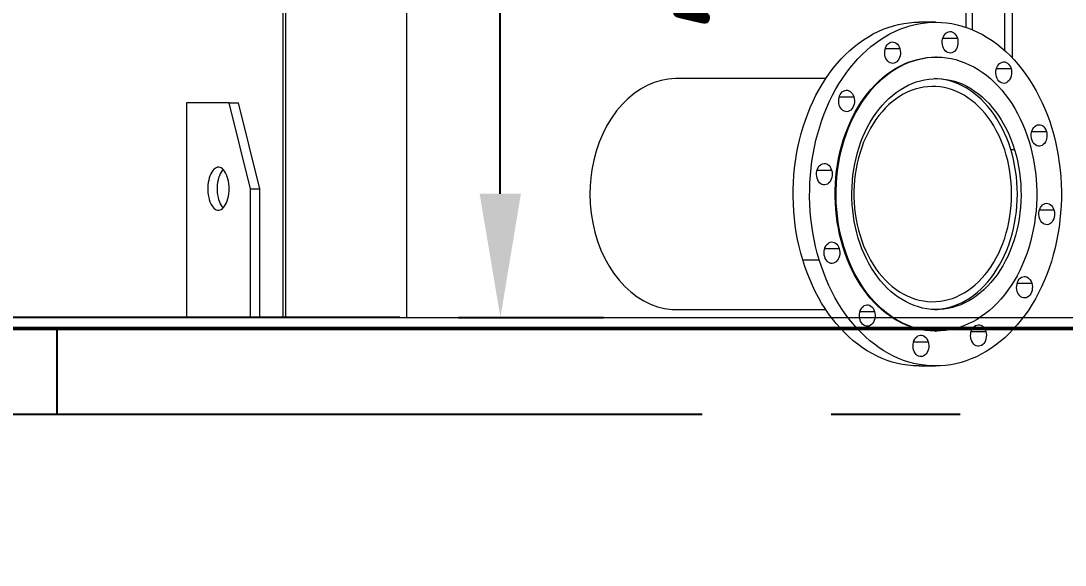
# Model space of a CAD drawing. Header units: inches. Extents: x 0 to 4731, y 0 to 1632.
# Drawn here: x 1193.01 to 1241.56, y 497.51 to 522.84 of the extents above; entities that cross this region are included whole.
import ezdxf

# ---------------------------------------------------------------- set-up
doc = ezdxf.new("R2010")
doc.units = ezdxf.units.IN
doc.header["$LTSCALE"] = 48
doc.header["$MEASUREMENT"] = 0
doc.linetypes.add('PHANTOM2', pattern=[1.25, 0.625, -0.125, 0.125, -0.125, 0.125, -0.125])
for name, color, linetype, lineweight in [('AM_11', 92, 'PHANTOM2', 25), ('Equipment-AM_0', 7, 'Continuous', 50), ('Equipment-AM_5', 92, 'Continuous', 25), ('Process-AM_0', 7, 'Continuous', 50)]:
    doc.layers.add(name, color=color, linetype=linetype, lineweight=lineweight)
doc.styles.add('ISOCP', font='ISOCP.SHX')
doc.styles.get("Standard").update_dxf_attribs({"font": 'ROMANS.SHX', "width": 0.7})
doc.dimstyles.new('METSOPOWER_ANSI$0', dxfattribs={"dimtxt": 0.12, "dimasz": 0.12, "dimexe": 0.1, "dimexo": 0.05, "dimgap": 0.06, "dimtad": 1, "dimtoh": 1, "dimdec": 5, "dimzin": 12, "dimdsep": 46, "dimlunit": 4, "dimtxsty": 'Standard', "dimcen": 0, "dimclrd": 256, "dimclre": 256, "dimclrt": 140, "dimadec": 0, "dimazin": 2, "dimtp": 0.1, "dimtm": 0.1, "dimtfac": 0.71, "dimtdec": 5, "dimtmove": 0, "dimatfit": 3, "dimfxl": 1, "dimfrac": 2, "dimtzin": 7, "dimlwd": -1, "dimlwe": -1, "dimarcsym": 1})

# ---------------------------------------------------------------- blocks, each defined once
blk = doc.blocks.new('*D512')
at = {"layer": 'Defpoints', "color": 0, "transparency": 16777216}
for p in [(1190.119, 509.03), (1213.029, 509.03)]:
    blk.add_point(p, dxfattribs=at)
at = {"layer": 'Equipment-AM_5', "linetype": 'ByBlock', "transparency": 16777216}
for p, q in [((1190.119, 530.79), (1190.119, 536.55)), ((1185.274, 525.03), (1194.919, 525.03)), ((1190.119, 525.03), (1190.119, 509.03)), ((1210.629, 509.03), (1185.319, 509.03)), ((1190.119, 503.27), (1190.119, 497.51))]:
    blk.add_line(p, q, dxfattribs=at)
at = {"layer": 'Equipment-AM_5', "transparency": 16777216}
for points in [[(1189.159, 530.79), (1191.079, 530.79), (1190.119, 525.03)], [(1189.159, 503.27), (1191.079, 503.27), (1190.119, 509.03)]]:
    blk.add_solid(points, dxfattribs=at)
at = {"layer": 'Equipment-AM_5', "color": 140, "transparency": 16777216, "insert": (1184.359, 517.03), "char_height": 5.76, "attachment_point": 5, "rotation": 90, "style": 'ISOCP', "bg_fill": 3, "box_fill_scale": 1.25, "bg_fill_color": 256, "bg_fill_true_color": 13158600, "bg_fill_transparency": 0}
blk.add_mtext('1\'-4"', dxfattribs=at)
at = {"layer": 'Defpoints', "color": 0, "transparency": 16777216}
blk.add_point((1182.874, 525.03), dxfattribs=at)
blk = doc.blocks.new('*D540')
at = {"layer": 'Defpoints', "color": 0, "transparency": 16777216}
for p in [(1210.9, 551.042), (1215.253, 551.048), (1210.955, 509.03)]:
    blk.add_point(p, dxfattribs=at)
at = {"layer": 'Equipment-AM_5', "linetype": 'ByBlock', "transparency": 16777216}
for p, q in [((1213.3, 551.045), (1220.053, 551.054)), ((1215.3, 514.796), (1215.26, 545.288)), ((1213.355, 509.033), (1220.107, 509.042))]:
    blk.add_line(p, q, dxfattribs=at)
at = {"layer": 'Equipment-AM_5', "transparency": 16777216}
for points in [[(1216.22, 545.289), (1214.3, 545.286), (1215.253, 551.048)], [(1216.26, 514.797), (1214.34, 514.795), (1215.307, 509.036)]]:
    blk.add_solid(points, dxfattribs=at)
at = {"layer": 'Equipment-AM_5', "color": 140, "transparency": 16777216, "insert": (1221.04, 530.049), "char_height": 5.76, "attachment_point": 5, "rotation": 270.0749, "style": 'ISOCP', "bg_fill": 3, "box_fill_scale": 1.25, "bg_fill_color": 256, "bg_fill_true_color": 13158600, "bg_fill_transparency": 0}
blk.add_mtext('3\'-6"', dxfattribs=at)

msp = doc.modelspace()

# ---------------------------------------------------------------- linework, layer by layer
at = {"layer": 'AM_11'}
for p, q in [((1194.680925, 508.530171), (1194.680925, 504.530171)), ((824.680925, 504.530171), (1194.680925, 504.530171)), ((1194.680925, 504.530171), (1271.680925, 504.530171))]:
    msp.add_line(p, q, dxfattribs=at)
at = {"layer": 'Equipment-AM_0', "lineweight": 18}
for p, q in [((1205.203773, 509.030171), (1205.203773, 652.530171)), ((1205.334577, 509.030171), (1205.334577, 652.530171)), ((1210.954731, 509.030171), (1210.954731, 652.530171)), ((1236.95446, 522.540429), (1236.95446, 652.530171)), ((1237.253451, 522.42818), (1237.253451, 652.530171)), ((1238.761957, 521.454667), (1238.761957, 652.530171)), ((1239.110139, 521.113867), (1239.110139, 652.530171)), ((1235.536443, 522.780171), (1234.76957, 522.780171)), ((1235.876916, 522.036107), (1236.552775, 522.036107)), ((1233.201637, 521.553257), (1233.877496, 521.553257)), ((1235.579047, 521.155171), (1235.536443, 521.155171)), ((1238.370418, 520.626054), (1239.046277, 520.626054)), ((1230.434226, 520.155171), (1223.462582, 520.155171)), ((1200.712472, 519.030171), (1200.712472, 509.030171)), ((1202.692422, 519.030171), (1200.712472, 519.030171)), ((1203.682397, 515.030171), (1202.692422, 519.030171)), ((1202.692422, 519.030171), (1203.126872, 519.030171)), ((1204.116847, 515.030171), (1203.126872, 519.030171)), ((1231.061419, 519.306883), (1231.737278, 519.306883)), ((1240.01401, 517.700919), (1240.689869, 517.700919)), ((1239.21179, 516.839059), (1239.041374, 516.839059)), ((1230.029733, 515.898899), (1230.705592, 515.898899)), ((1203.682397, 515.030171), (1204.116847, 515.030171)), ((1203.682397, 509.030171), (1203.682397, 515.030171)), ((1204.116847, 509.030171), (1204.116847, 515.030171)), ((1240.367295, 514.044492), (1241.043154, 514.044492)), ((1230.383017, 512.242471), (1231.058876, 512.242471)), ((1231.227841, 512.338233), (1231.270445, 512.338233)), ((1229.362697, 511.715779), (1230.12957, 511.715779)), ((1239.335608, 510.636507), (1240.011467, 510.636507)), ((1223.480689, 509.405171), (1230.434226, 509.405171)), ((1232.02661, 509.317337), (1232.702469, 509.317337)), ((1141.680925, 509.030171), (1263.097395, 509.030171)), ((1235.536443, 508.405171), (1235.579047, 508.405171)), ((1237.195391, 508.390133), (1237.87125, 508.390133)), ((1234.520111, 507.907283), (1235.195971, 507.907283)), ((1234.76957, 506.780171), (1235.536443, 506.780171))]:
    msp.add_line(p, q, dxfattribs=at)
at = {"layer": 'Equipment-AM_0', "lineweight": 18, "flags": 128}
for points in [[(1229.362697, 511.715779), (1229.27355, 512.02792), (1229.194045, 512.34489), (1229.124321, 512.666133), (1229.064501, 512.991084), (1229.01469, 513.319174), (1228.974974, 513.649827), (1228.945425, 513.982463), (1228.926092, 514.316498), (1228.917012, 514.651347), (1228.918198, 514.986422), (1228.92965, 515.321134), (1228.951348, 515.654898), (1228.983252, 515.987128), (1229.025307, 516.31724), (1229.07744, 516.644655), (1229.139559, 516.9688), (1229.211555, 517.289104), (1229.293301, 517.605008), (1229.384655, 517.915955), (1229.485455, 518.221402), (1229.595526, 518.520811), (1229.714674, 518.813658), (1229.84269, 519.099429), (1229.979349, 519.377622), (1230.124412, 519.64775), (1230.277624, 519.909339), (1230.438716, 520.161929), (1230.607406, 520.405078), (1230.783398, 520.638358), (1230.966384, 520.861362), (1231.156041, 521.073697), (1231.352038, 521.274991), (1231.55403, 521.464891), (1231.761663, 521.643064), (1231.974573, 521.809196), (1232.192387, 521.962998), (1232.414722, 522.104198), (1232.641188, 522.23255), (1232.871388, 522.347827), (1233.104918, 522.449829), (1233.341368, 522.538375), (1233.580324, 522.613311), (1233.821366, 522.674504), (1234.064072, 522.721848), (1234.308015, 522.75526), (1234.552768, 522.774681), (1234.76957, 522.780171)], [(1230.12957, 511.715779), (1230.040423, 512.02792), (1229.960918, 512.34489), (1229.891194, 512.666133), (1229.831374, 512.991084), (1229.781563, 513.319174), (1229.741847, 513.649827), (1229.712297, 513.982463), (1229.692965, 514.316498), (1229.683885, 514.651347), (1229.685071, 514.986422), (1229.696523, 515.321134), (1229.71822, 515.654898), (1229.750125, 515.987128), (1229.79218, 516.31724), (1229.844313, 516.644655), (1229.906432, 516.9688), (1229.978427, 517.289104), (1230.060174, 517.605008), (1230.151527, 517.915955), (1230.252328, 518.221402), (1230.362399, 518.520811), (1230.481547, 518.813658), (1230.609562, 519.099429), (1230.746222, 519.377622), (1230.891284, 519.64775), (1231.044496, 519.909339), (1231.205589, 520.161929), (1231.374279, 520.405078), (1231.550271, 520.638358), (1231.733256, 520.861362), (1231.922914, 521.073697), (1232.11891, 521.274991), (1232.320903, 521.464891), (1232.528536, 521.643064), (1232.741446, 521.809196), (1232.95926, 521.962998), (1233.181594, 522.104198), (1233.40806, 522.23255), (1233.63826, 522.347827), (1233.87179, 522.449829), (1234.108241, 522.538375), (1234.347197, 522.613311), (1234.588239, 522.674504), (1234.830945, 522.721848), (1235.074888, 522.75526), (1235.319641, 522.774681), (1235.564775, 522.780077), (1235.809858, 522.771438), (1236.054463, 522.74878), (1236.298158, 522.712142), (1236.540517, 522.661589), (1236.781114, 522.597209), (1237.019528, 522.519115), (1237.255341, 522.427445), (1237.488137, 522.322359), (1237.71751, 522.204041), (1237.943056, 522.072699), (1238.16438, 521.928564), (1238.381094, 521.771888), (1238.592818, 521.602946), (1238.79918, 521.422034), (1238.999817, 521.229471), (1239.194379, 521.025593), (1239.382524, 520.810758), (1239.563921, 520.585344), (1239.738252, 520.349746), (1239.905212, 520.104377), (1240.064508, 519.849667), (1240.21586, 519.586064), (1240.359003, 519.314029), (1240.493686, 519.034041), (1240.619671, 518.74659), (1240.736739, 518.45218), (1240.844684, 518.151328), (1240.943317, 517.844563)], [(1235.876916, 521.653058), (1235.857716, 521.73617), (1235.849368, 521.822575), (1235.852124, 521.90965), (1235.865901, 521.994747), (1235.890281, 522.075282), (1235.924523, 522.148807), (1235.967586, 522.213088), (1236.018162, 522.266172), (1236.074714, 522.306447), (1236.135523, 522.332688), (1236.198743, 522.344098), (1236.262453, 522.340331), (1236.324715, 522.321501), (1236.383639, 522.28818), (1236.437435, 522.24138), (1236.484467, 522.182524), (1236.523307, 522.113399), (1236.552775, 522.036107)], [(1236.552775, 522.036107), (1236.571975, 521.952996), (1236.580323, 521.86659), (1236.577567, 521.779516), (1236.563789, 521.694419), (1236.539409, 521.613884), (1236.505168, 521.540359), (1236.462105, 521.476078), (1236.411529, 521.422993), (1236.354977, 521.382719), (1236.294167, 521.356478), (1236.230947, 521.345067), (1236.167238, 521.348835), (1236.104976, 521.367665), (1236.046051, 521.400986), (1235.992256, 521.447786), (1235.945223, 521.506642), (1235.906383, 521.575766), (1235.876916, 521.653058)], [(1233.201637, 521.170208), (1233.182437, 521.25332), (1233.174088, 521.339725), (1233.176845, 521.4268), (1233.190622, 521.511897), (1233.215002, 521.592432), (1233.249244, 521.665957), (1233.292307, 521.730238), (1233.342883, 521.783322), (1233.399434, 521.823597), (1233.460244, 521.849838), (1233.523464, 521.861248), (1233.587173, 521.857481), (1233.649436, 521.838651), (1233.70836, 521.80533), (1233.762156, 521.75853), (1233.809188, 521.699674), (1233.848028, 521.630549), (1233.877496, 521.553257)], [(1233.877496, 521.553257), (1233.896696, 521.470146), (1233.905044, 521.38374), (1233.902288, 521.296666), (1233.88851, 521.211569), (1233.86413, 521.131034), (1233.829889, 521.057509), (1233.786826, 520.993228), (1233.73625, 520.940143), (1233.679698, 520.899869), (1233.618888, 520.873628), (1233.555668, 520.862217), (1233.491959, 520.865985), (1233.429696, 520.884815), (1233.370772, 520.918136), (1233.316976, 520.964936), (1233.269944, 521.023792), (1233.231104, 521.092916), (1233.201637, 521.170208)], [(1231.227841, 512.338233), (1231.148831, 512.616937), (1231.079466, 512.900396), (1231.019898, 513.187987), (1230.970258, 513.479078), (1230.930657, 513.773029), (1230.901179, 514.069195), (1230.881891, 514.366923), (1230.872835, 514.665559), (1230.87403, 514.964447), (1230.885474, 515.262931), (1230.907142, 515.560353), (1230.938986, 515.85606), (1230.980937, 516.149402), (1231.032901, 516.439734), (1231.094766, 516.726418), (1231.166394, 517.008824), (1231.247628, 517.28633), (1231.33829, 517.558328), (1231.438181, 517.824219), (1231.54708, 518.083418), (1231.664749, 518.335356), (1231.790928, 518.579479), (1231.925342, 518.81525), (1232.067693, 519.042151), (1232.217669, 519.259683), (1232.374941, 519.467369), (1232.539162, 519.664751), (1232.709972, 519.851396), (1232.886995, 520.026892), (1233.069842, 520.190856), (1233.258111, 520.342926), (1233.451389, 520.482767), (1233.64925, 520.610073), (1233.85126, 520.724564), (1234.056973, 520.825987), (1234.265939, 520.914121), (1234.477698, 520.988771), (1234.691785, 521.049773), (1234.907728, 521.096992), (1235.125053, 521.130327), (1235.343282, 521.149702), (1235.536443, 521.155171)], [(1231.270445, 512.338233), (1231.191435, 512.616937), (1231.12207, 512.900396), (1231.062502, 513.187987), (1231.012863, 513.479078), (1230.973261, 513.773029), (1230.943783, 514.069195), (1230.924495, 514.366923), (1230.915439, 514.665559), (1230.916634, 514.964447), (1230.928078, 515.262931), (1230.949746, 515.560353), (1230.98159, 515.85606), (1231.023541, 516.149402), (1231.075505, 516.439734), (1231.13737, 516.726418), (1231.208998, 517.008824), (1231.290232, 517.28633), (1231.380894, 517.558328), (1231.480785, 517.824219), (1231.589684, 518.083418), (1231.707353, 518.335356), (1231.833533, 518.579479), (1231.967946, 518.81525), (1232.110297, 519.042151), (1232.260273, 519.259683), (1232.417545, 519.467369), (1232.581766, 519.664751), (1232.752576, 519.851396), (1232.929599, 520.026892), (1233.112446, 520.190856), (1233.300716, 520.342926), (1233.493993, 520.482767), (1233.691854, 520.610073), (1233.893864, 520.724564), (1234.099577, 520.825987), (1234.308543, 520.914121), (1234.520302, 520.988771), (1234.734389, 521.049773), (1234.950332, 521.096992), (1235.167657, 521.130327), (1235.385886, 521.149702), (1235.60454, 521.155075), (1235.823138, 521.146436), (1236.041199, 521.123801), (1236.258245, 521.087222), (1236.473797, 521.036779), (1236.687383, 520.972583), (1236.898532, 520.894774), (1237.106781, 520.803524), (1237.311671, 520.699033), (1237.512753, 520.581531), (1237.709584, 520.451277), (1237.901732, 520.308556), (1238.088773, 520.153683), (1238.270298, 519.986998), (1238.445907, 519.808867), (1238.615214, 519.619681), (1238.777847, 519.419858), (1238.933448, 519.209835), (1239.081676, 518.990075), (1239.222204, 518.761061), (1239.354724, 518.523296), (1239.478943, 518.277302), (1239.59459, 518.023622), (1239.70141, 517.762811), (1239.799168, 517.495444), (1239.88765, 517.222108)], [(1238.370418, 520.243005), (1238.351218, 520.326116), (1238.342869, 520.412522), (1238.345626, 520.499596), (1238.359403, 520.584693), (1238.383783, 520.665228), (1238.418025, 520.738753), (1238.461088, 520.803034), (1238.511664, 520.856119), (1238.568215, 520.896393), (1238.629025, 520.922634), (1238.692245, 520.934045), (1238.755954, 520.930277), (1238.818217, 520.911447), (1238.877141, 520.878126), (1238.930937, 520.831326), (1238.977969, 520.77247), (1239.016809, 520.703346), (1239.046277, 520.626054)], [(1239.046277, 520.626054), (1239.065476, 520.542942), (1239.073825, 520.456537), (1239.071069, 520.369462), (1239.057291, 520.284365), (1239.032911, 520.20383), (1238.99867, 520.130306), (1238.955607, 520.066024), (1238.905031, 520.01294), (1238.848479, 519.972665), (1238.787669, 519.946424), (1238.724449, 519.935014), (1238.66074, 519.938781), (1238.598477, 519.957611), (1238.539553, 519.990932), (1238.485757, 520.037732), (1238.438725, 520.096588), (1238.399885, 520.165713), (1238.370418, 520.243005)], [(1223.480585, 520.153286), (1223.444531, 520.154944), (1223.113535, 520.131483), (1222.782841, 520.069959), (1222.45598, 519.971222), (1222.136481, 519.836123), (1221.825667, 519.664714), (1221.52466, 519.45805), (1221.236694, 519.218493), (1220.965001, 518.948402), (1220.710686, 518.648109), (1220.474843, 518.319272), (1220.259996, 517.9655), (1220.068672, 517.5904), (1219.901942, 517.194909), (1219.760306, 516.780832), (1219.645226, 516.35263), (1219.558168, 515.914767), (1219.507072, 515.539906), (1219.47623, 515.160756), (1219.465893, 514.780171)], [(1231.946304, 512.721282), (1231.874668, 512.9754), (1231.812541, 513.23415), (1231.760083, 513.496869), (1231.717427, 513.762883), (1231.684685, 514.031507), (1231.661939, 514.302054), (1231.649248, 514.573827), (1231.646646, 514.846131), (1231.654137, 515.118265), (1231.671704, 515.389531), (1231.699301, 515.659233), (1231.736857, 515.926679), (1231.784276, 516.191181), (1231.841436, 516.452062), (1231.90819, 516.70865), (1231.984368, 516.960288), (1232.069773, 517.20633), (1232.164186, 517.446144), (1232.267365, 517.679115), (1232.379046, 517.904644), (1232.49894, 518.122152), (1232.626741, 518.331082), (1232.762121, 518.530897), (1232.904732, 518.721083), (1233.054207, 518.901153), (1233.210164, 519.070645), (1233.372202, 519.229123), (1233.539905, 519.376181), (1233.712842, 519.511441), (1233.890569, 519.634555), (1234.072631, 519.745209), (1234.25856, 519.843117), (1234.447879, 519.928029), (1234.640101, 519.999726), (1234.834734, 520.058025), (1235.031277, 520.102776), (1235.229226, 520.133864), (1235.428073, 520.151209), (1235.627308, 520.154766), (1235.826419, 520.144527), (1236.024895, 520.120518), (1236.222226, 520.0828), (1236.417907, 520.03147), (1236.611434, 519.96666), (1236.802311, 519.888537), (1236.990048, 519.797301), (1237.174162, 519.693185), (1237.354183, 519.576458), (1237.529646, 519.447419), (1237.700102, 519.306399), (1237.865114, 519.153761), (1238.024257, 518.989896), (1238.177124, 518.815224), (1238.323321, 518.630194), (1238.462474, 518.435282), (1238.594225, 518.230986), (1238.718236, 518.017833), (1238.834189, 517.796368), (1238.941786, 517.567161), (1239.04075, 517.3308), (1239.130829, 517.087892), (1239.21179, 516.839059)], [(1239.341329, 514.780171), (1239.336281, 515.05241), (1239.321151, 515.32395), (1239.295978, 515.594095), (1239.260826, 515.86215), (1239.215786, 516.127428), (1239.160972, 516.389247), (1239.096527, 516.646936), (1239.022614, 516.899833), (1238.939425, 517.147289), (1238.847172, 517.388669), (1238.746092, 517.623352), (1238.636446, 517.850737), (1238.518513, 518.07024), (1238.392597, 518.281298), (1238.259022, 518.483368), (1238.11813, 518.675932), (1237.970282, 518.858496), (1237.815859, 519.03059), (1237.655256, 519.191774), (1237.488887, 519.341634), (1237.317177, 519.479784), (1237.140568, 519.60587), (1236.959513, 519.719569), (1236.774478, 519.820588), (1236.585936, 519.908669), (1236.394372, 519.983585), (1236.200277, 520.045144), (1236.004151, 520.093188), (1235.806496, 520.127593), (1235.607819, 520.148272), (1235.493839, 520.153909)], [(1231.061419, 518.923834), (1231.042219, 519.006946), (1231.033871, 519.093351), (1231.036627, 519.180426), (1231.050405, 519.265523), (1231.074785, 519.346057), (1231.109026, 519.419582), (1231.152089, 519.483864), (1231.202665, 519.536948), (1231.259217, 519.577223), (1231.320027, 519.603464), (1231.383247, 519.614874), (1231.446956, 519.611107), (1231.509218, 519.592277), (1231.568143, 519.558955), (1231.621938, 519.512156), (1231.668971, 519.4533), (1231.707811, 519.384175), (1231.737278, 519.306883)], [(1239.074271, 514.780171), (1239.069163, 515.044575), (1239.053852, 515.308243), (1239.028381, 515.570438), (1238.992821, 515.830432), (1238.947272, 516.087497), (1238.891859, 516.340919), (1238.826739, 516.589991), (1238.752091, 516.834019), (1238.668125, 517.072322), (1238.575073, 517.304237), (1238.473197, 517.529117), (1238.362779, 517.746334), (1238.244127, 517.955285), (1238.117572, 518.155386), (1237.983467, 518.346079), (1237.842185, 518.526834), (1237.69412, 518.697146), (1237.539686, 518.856541), (1237.379312, 519.004575), (1237.213445, 519.140834), (1237.042547, 519.264939), (1236.867096, 519.376544), (1236.68758, 519.475338), (1236.504499, 519.561047), (1236.318364, 519.633429), (1236.129693, 519.692286), (1235.939013, 519.737451), (1235.746854, 519.768799), (1235.553752, 519.786243), (1235.360246, 519.789734), (1235.166875, 519.779263), (1234.974178, 519.754858), (1234.782691, 519.716588), (1234.592949, 519.66456), (1234.405481, 519.598917), (1234.220809, 519.519844), (1234.039447, 519.427561), (1233.861901, 519.322324), (1233.688667, 519.204428), (1233.520226, 519.0742), (1233.357049, 518.932005), (1233.199589, 518.778237), (1233.048287, 518.613326), (1232.903564, 518.437731), (1232.765822, 518.251942), (1232.635447, 518.056477), (1232.5128, 517.85188), (1232.398225, 517.638722), (1232.292041, 517.417596), (1232.194543, 517.189119), (1232.106003, 516.953928), (1232.026669, 516.712679), (1231.95676, 516.466043), (1231.896473, 516.214708), (1231.845974, 515.959375), (1231.805405, 515.700756), (1231.774879, 515.43957), (1231.754481, 515.176547), (1231.744268, 514.912419), (1231.744268, 514.647922), (1231.754481, 514.383794), (1231.774879, 514.120771), (1231.805405, 513.859586), (1231.845974, 513.600966), (1231.896473, 513.345633), (1231.95676, 513.094298), (1232.026669, 512.847663), (1232.106003, 512.606413), (1232.194543, 512.371222), (1232.292041, 512.142746), (1232.398225, 511.92162), (1232.5128, 511.708461), (1232.635447, 511.503864), (1232.765822, 511.308399), (1232.903564, 511.12261), (1233.048287, 510.947015), (1233.199589, 510.782104), (1233.357049, 510.628337), (1233.520226, 510.486141), (1233.688667, 510.355913), (1233.861901, 510.238017), (1234.039447, 510.132781), (1234.220809, 510.040497), (1234.405481, 509.961424), (1234.592949, 509.895782), (1234.782691, 509.843753), (1234.974178, 509.805483), (1235.166875, 509.781078), (1235.360246, 509.770607), (1235.553752, 509.774098), (1235.746854, 509.791542), (1235.939013, 509.822891), (1236.129693, 509.868056), (1236.318364, 509.926912), (1236.504499, 509.999295), (1236.68758, 510.085003), (1236.867096, 510.183797), (1237.042547, 510.295403), (1237.213445, 510.419508), (1237.379312, 510.555767), (1237.539686, 510.7038), (1237.69412, 510.863195), (1237.842185, 511.033507), (1237.983467, 511.214262), (1238.117572, 511.404956), (1238.244127, 511.605056), (1238.362779, 511.814007), (1238.473197, 512.031225), (1238.575073, 512.256104), (1238.668125, 512.488019), (1238.752091, 512.726322), (1238.826739, 512.97035), (1238.891859, 513.219422), (1238.947272, 513.472844), (1238.992821, 513.72991), (1239.028381, 513.989903), (1239.053852, 514.252099), (1239.069163, 514.515766), (1239.074271, 514.780171)], [(1231.737278, 519.306883), (1231.756478, 519.223772), (1231.764826, 519.137366), (1231.76207, 519.050292), (1231.748293, 518.965194), (1231.723913, 518.88466), (1231.689671, 518.811135), (1231.646608, 518.746854), (1231.596032, 518.693769), (1231.53948, 518.653495), (1231.478671, 518.627253), (1231.415451, 518.615843), (1231.351741, 518.61961), (1231.289479, 518.638441), (1231.230554, 518.671762), (1231.176759, 518.718562), (1231.129727, 518.777418), (1231.090887, 518.846542), (1231.061419, 518.923834)], [(1240.943317, 517.844563), (1241.032464, 517.532421), (1241.111969, 517.215451), (1241.181692, 516.894209), (1241.241512, 516.569257), (1241.291324, 516.241168), (1241.331039, 515.910515), (1241.360589, 515.577879), (1241.379921, 515.243843), (1241.389002, 514.908995), (1241.387815, 514.57392), (1241.376363, 514.239207), (1241.354666, 513.905443), (1241.322762, 513.573214), (1241.280706, 513.243102), (1241.228573, 512.915686), (1241.166455, 512.591542), (1241.094459, 512.271237), (1241.012713, 511.955334), (1240.921359, 511.644386), (1240.820558, 511.33894), (1240.710488, 511.03953), (1240.59134, 510.746683), (1240.463324, 510.460913), (1240.326665, 510.182719), (1240.181602, 509.912591), (1240.02839, 509.651003), (1239.867297, 509.398413), (1239.698607, 509.155264), (1239.522615, 508.921983), (1239.33963, 508.698979), (1239.149973, 508.486644), (1238.953976, 508.28535), (1238.751984, 508.09545), (1238.544351, 507.917278), (1238.33144, 507.751145), (1238.113627, 507.597343), (1237.891292, 507.456143), (1237.664826, 507.327791), (1237.434626, 507.212514), (1237.201096, 507.110513), (1236.964646, 507.021966), (1236.72569, 506.947031), (1236.484647, 506.885837), (1236.241942, 506.838493), (1235.997998, 506.805081), (1235.753245, 506.78566), (1235.508112, 506.780264), (1235.263028, 506.788903), (1235.018424, 506.811561), (1234.774729, 506.848199), (1234.532369, 506.898752), (1234.291772, 506.963132), (1234.053358, 507.041226), (1233.817546, 507.132896), (1233.584749, 507.237983), (1233.355377, 507.3563), (1233.12983, 507.487642), (1232.908506, 507.631778), (1232.691792, 507.788454), (1232.480068, 507.957396), (1232.273707, 508.138307), (1232.073069, 508.330871), (1231.878507, 508.534749), (1231.690363, 508.749583), (1231.508966, 508.974997), (1231.334634, 509.210595), (1231.167674, 509.455965), (1231.008378, 509.710674), (1230.857026, 509.974278), (1230.713883, 510.246312), (1230.579201, 510.526301), (1230.453215, 510.813752), (1230.336147, 511.108161), (1230.228202, 511.409013), (1230.12957, 511.715779)], [(1240.01401, 517.31787), (1239.994811, 517.400982), (1239.986462, 517.487387), (1239.989218, 517.574462), (1240.002996, 517.659559), (1240.027376, 517.740094), (1240.061617, 517.813619), (1240.10468, 517.8779), (1240.155256, 517.930984), (1240.211808, 517.971259), (1240.272618, 517.9975), (1240.335838, 518.00891), (1240.399547, 518.005143), (1240.46181, 517.986313), (1240.520734, 517.952992), (1240.57453, 517.906192), (1240.621562, 517.847336), (1240.660402, 517.778212), (1240.689869, 517.700919)], [(1240.689869, 517.700919), (1240.709069, 517.617808), (1240.717418, 517.531402), (1240.714661, 517.444328), (1240.700884, 517.359231), (1240.676504, 517.278696), (1240.642262, 517.205171), (1240.599199, 517.14089), (1240.548624, 517.087805), (1240.492072, 517.047531), (1240.431262, 517.02129), (1240.368042, 517.009879), (1240.304333, 517.013647), (1240.24207, 517.032477), (1240.183146, 517.065798), (1240.12935, 517.112598), (1240.082318, 517.171454), (1240.043478, 517.240578), (1240.01401, 517.31787)], [(1239.88765, 517.222108), (1239.96666, 516.943404), (1240.036025, 516.659945), (1240.095593, 516.372354), (1240.145232, 516.081263), (1240.184834, 515.787312), (1240.214311, 515.491147), (1240.233599, 515.193419), (1240.242656, 514.894782), (1240.241461, 514.595894), (1240.230016, 514.297411), (1240.208348, 513.999989), (1240.176504, 513.704282), (1240.134554, 513.41094), (1240.082589, 513.120607), (1240.020725, 512.833923), (1239.949097, 512.551518), (1239.867863, 512.274011), (1239.7772, 512.002013), (1239.67731, 511.736123), (1239.568411, 511.476923), (1239.450742, 511.224986), (1239.324562, 510.980863), (1239.190149, 510.745092), (1239.047798, 510.51819), (1238.897821, 510.300658), (1238.74055, 510.092972), (1238.576329, 509.89559), (1238.405519, 509.708946), (1238.228495, 509.533449), (1238.045648, 509.369485), (1237.857379, 509.217416), (1237.664101, 509.077574), (1237.46624, 508.950268), (1237.264231, 508.835778), (1237.058517, 508.734354), (1236.849551, 508.646221), (1236.637792, 508.571571), (1236.423706, 508.510569), (1236.207763, 508.463349), (1235.990438, 508.430015), (1235.772208, 508.410639), (1235.553555, 508.405266), (1235.334957, 508.413906), (1235.116895, 508.43654), (1234.89985, 508.473119), (1234.684297, 508.523562), (1234.470712, 508.587759), (1234.259563, 508.665568), (1234.051314, 508.756818), (1233.846423, 508.861308), (1233.645342, 508.97881), (1233.448511, 509.109064), (1233.256363, 509.251785), (1233.069321, 509.406658), (1232.887796, 509.573344), (1232.712187, 509.751475), (1232.54288, 509.94066), (1232.380247, 510.140484), (1232.224646, 510.350506), (1232.076418, 510.570266), (1231.93589, 510.799281), (1231.803371, 511.037046), (1231.679151, 511.283039), (1231.563504, 511.53672), (1231.456684, 511.79753), (1231.358926, 512.064897), (1231.270445, 512.338233)], [(1239.21179, 516.839059), (1239.283426, 516.584941), (1239.345554, 516.326191), (1239.398012, 516.063472), (1239.440667, 515.797459), (1239.47341, 515.528834), (1239.496155, 515.258288), (1239.508846, 514.986514), (1239.511449, 514.71421), (1239.503957, 514.442076), (1239.486391, 514.17081), (1239.458794, 513.901108), (1239.421238, 513.633663), (1239.373819, 513.36916), (1239.316659, 513.10828), (1239.249904, 512.851691), (1239.173727, 512.600053), (1239.088322, 512.354011), (1238.993908, 512.114197), (1238.890729, 511.881226), (1238.779049, 511.655697), (1238.659154, 511.438189), (1238.531353, 511.229259), (1238.395973, 511.029445), (1238.253363, 510.839258), (1238.103887, 510.659188), (1237.94793, 510.489696), (1237.785893, 510.331218), (1237.61819, 510.184161), (1237.445253, 510.048901), (1237.267525, 509.925786), (1237.085463, 509.815133), (1236.899534, 509.717224), (1236.710216, 509.632312), (1236.517994, 509.560615), (1236.323361, 509.502316), (1236.126818, 509.457565), (1235.928869, 509.426478), (1235.730021, 509.409133), (1235.530786, 509.405575), (1235.331676, 509.415815), (1235.1332, 509.439824), (1234.935868, 509.477542), (1234.740188, 509.528871), (1234.546661, 509.593681), (1234.355784, 509.671804), (1234.168047, 509.763041), (1233.983932, 509.867156), (1233.803912, 509.983883), (1233.628448, 510.112922), (1233.457992, 510.253942), (1233.29298, 510.40658), (1233.133837, 510.570446), (1232.980971, 510.745118), (1232.834774, 510.930147), (1232.695621, 511.12506), (1232.56387, 511.329355), (1232.439859, 511.542509), (1232.323906, 511.763973), (1232.216309, 511.99318), (1232.117344, 512.229541), (1232.027265, 512.47245), (1231.946304, 512.721282)], [(1230.029733, 515.51585), (1230.010533, 515.598961), (1230.002184, 515.685367), (1230.004941, 515.772441), (1230.018718, 515.857538), (1230.043098, 515.938073), (1230.07734, 516.011598), (1230.120403, 516.075879), (1230.170979, 516.128964), (1230.227531, 516.169238), (1230.28834, 516.195479), (1230.35156, 516.20689), (1230.415269, 516.203123), (1230.477532, 516.184292), (1230.536456, 516.150971), (1230.590252, 516.104171), (1230.637284, 516.045315), (1230.676124, 515.976191), (1230.705592, 515.898899)], [(1202.692422, 515.030171), (1202.688948, 515.148444), (1202.678574, 515.265057), (1202.661446, 515.378372), (1202.637804, 515.4868), (1202.60798, 515.588817), (1202.572393, 515.682993), (1202.531543, 515.768004), (1202.486002, 515.842658), (1202.436411, 515.905906), (1202.383465, 515.95686), (1202.327907, 515.994806), (1202.270518, 516.019211), (1202.212103, 516.029732), (1202.153482, 516.026221), (1202.095478, 516.008727), (1202.038905, 515.977497), (1201.984558, 515.932969), (1201.933199, 515.875767), (1201.885549, 515.806695), (1201.842278, 515.726722), (1201.803992, 515.636971), (1201.771229, 515.538702), (1201.744449, 515.433294), (1201.724028, 515.322227), (1201.710253, 515.207061), (1201.703317, 515.089411), (1201.703317, 514.97093), (1201.710253, 514.85328), (1201.724028, 514.738114), (1201.744449, 514.627047), (1201.771229, 514.52164), (1201.803992, 514.423371), (1201.842278, 514.33362), (1201.885549, 514.253647), (1201.933199, 514.184575), (1201.984558, 514.127373), (1202.038905, 514.082844), (1202.095478, 514.051614), (1202.153482, 514.034121), (1202.212103, 514.03061), (1202.270518, 514.04113), (1202.327907, 514.065535), (1202.383465, 514.103481), (1202.436411, 514.154436), (1202.486002, 514.217684), (1202.531543, 514.292337), (1202.572393, 514.377349), (1202.60798, 514.471524), (1202.637804, 514.573541), (1202.661446, 514.681969), (1202.678574, 514.795285), (1202.688948, 514.911898), (1202.692422, 515.030171)], [(1202.41466, 515.928731), (1202.367649, 515.875767), (1202.319999, 515.806695), (1202.276728, 515.726722), (1202.238442, 515.636971), (1202.205679, 515.538702), (1202.178899, 515.433294), (1202.158478, 515.322227), (1202.144703, 515.207061), (1202.137767, 515.089411), (1202.137767, 514.97093), (1202.144703, 514.85328), (1202.158478, 514.738114), (1202.178899, 514.627047), (1202.205679, 514.52164), (1202.238442, 514.423371), (1202.276728, 514.33362), (1202.319999, 514.253647), (1202.367649, 514.184575), (1202.41466, 514.13161)], [(1230.705592, 515.898899), (1230.724792, 515.815787), (1230.73314, 515.729382), (1230.730384, 515.642307), (1230.716606, 515.55721), (1230.692226, 515.476676), (1230.657985, 515.403151), (1230.614922, 515.338869), (1230.564346, 515.285785), (1230.507794, 515.24551), (1230.446984, 515.219269), (1230.383764, 515.207859), (1230.320055, 515.211626), (1230.257792, 515.230456), (1230.198868, 515.263778), (1230.145072, 515.310577), (1230.09804, 515.369433), (1230.0592, 515.438558), (1230.029733, 515.51585)], [(1219.465893, 514.780171), (1219.480626, 514.328464), (1219.524383, 513.878383), (1219.5965, 513.434659), (1219.696314, 513.002027), (1219.823724, 512.582205), (1219.977823, 512.176529), (1220.156727, 511.789187), (1220.35855, 511.424368), (1220.582851, 511.083457), (1220.828286, 510.76762), (1221.092021, 510.480047), (1221.371221, 510.223928), (1221.665043, 510.000492), (1221.972027, 509.810261), (1222.288767, 509.655072), (1222.611857, 509.536757), (1222.939881, 509.456247), (1223.271781, 509.413284), (1223.48057, 509.410041)], [(1235.493839, 509.406432), (1235.607819, 509.412069), (1235.806496, 509.432748), (1236.004151, 509.467153), (1236.200277, 509.515197), (1236.394372, 509.576756), (1236.585936, 509.651672), (1236.774478, 509.739753), (1236.959513, 509.840772), (1237.140568, 509.954471), (1237.317177, 510.080558), (1237.488887, 510.218708), (1237.655256, 510.368567), (1237.815859, 510.529751), (1237.970282, 510.701846), (1238.11813, 510.884409), (1238.259022, 511.076973), (1238.392597, 511.279044), (1238.518513, 511.490101), (1238.636446, 511.709604), (1238.746092, 511.936989), (1238.847172, 512.171673), (1238.939425, 512.413052), (1239.022614, 512.660508), (1239.096527, 512.913405), (1239.160972, 513.171094), (1239.215786, 513.432913), (1239.260826, 513.698191), (1239.295978, 513.966246), (1239.321151, 514.236391), (1239.336281, 514.507931), (1239.341329, 514.780171)], [(1240.367295, 513.661443), (1240.348095, 513.744554), (1240.339746, 513.83096), (1240.342503, 513.918034), (1240.35628, 514.003131), (1240.38066, 514.083666), (1240.414902, 514.157191), (1240.457965, 514.221472), (1240.508541, 514.274556), (1240.565092, 514.314831), (1240.625902, 514.341072), (1240.689122, 514.352483), (1240.752831, 514.348715), (1240.815094, 514.329885), (1240.874018, 514.296564), (1240.927814, 514.249764), (1240.974846, 514.190908), (1241.013686, 514.121784), (1241.043154, 514.044492)], [(1241.043154, 514.044492), (1241.062353, 513.96138), (1241.070702, 513.874974), (1241.067946, 513.7879), (1241.054168, 513.702803), (1241.029788, 513.622268), (1240.995547, 513.548743), (1240.952484, 513.484462), (1240.901908, 513.431378), (1240.845356, 513.391103), (1240.784546, 513.364862), (1240.721326, 513.353452), (1240.657617, 513.357219), (1240.595354, 513.376049), (1240.53643, 513.40937), (1240.482634, 513.45617), (1240.435602, 513.515026), (1240.396762, 513.58415), (1240.367295, 513.661443)], [(1230.383017, 511.859422), (1230.363817, 511.942534), (1230.355469, 512.028939), (1230.358225, 512.116013), (1230.372002, 512.201111), (1230.396382, 512.281645), (1230.430624, 512.35517), (1230.473687, 512.419451), (1230.524263, 512.472536), (1230.580815, 512.512811), (1230.641625, 512.539052), (1230.704844, 512.550462), (1230.768554, 512.546695), (1230.830816, 512.527864), (1230.889741, 512.494543), (1230.943536, 512.447744), (1230.990569, 512.388887), (1231.029409, 512.319763), (1231.058876, 512.242471)], [(1231.058876, 512.242471), (1231.078076, 512.159359), (1231.086424, 512.072954), (1231.083668, 511.98588), (1231.069891, 511.900782), (1231.045511, 511.820248), (1231.011269, 511.746723), (1230.968206, 511.682442), (1230.91763, 511.629357), (1230.861078, 511.589082), (1230.800268, 511.562841), (1230.737049, 511.551431), (1230.673339, 511.555198), (1230.611077, 511.574029), (1230.552152, 511.60735), (1230.498357, 511.654149), (1230.451324, 511.713006), (1230.412484, 511.78213), (1230.383017, 511.859422)], [(1235.536443, 508.405171), (1235.51095, 508.405266), (1235.292353, 508.413906), (1235.074291, 508.43654), (1234.857246, 508.473119), (1234.641693, 508.523562), (1234.428108, 508.587759), (1234.216958, 508.665568), (1234.00871, 508.756818), (1233.803819, 508.861308), (1233.602738, 508.97881), (1233.405907, 509.109064), (1233.213759, 509.251785), (1233.026717, 509.406658), (1232.845192, 509.573344), (1232.669583, 509.751475), (1232.500276, 509.94066), (1232.337643, 510.140484), (1232.182042, 510.350506), (1232.033814, 510.570266), (1231.893286, 510.799281), (1231.760767, 511.037046), (1231.636547, 511.283039), (1231.5209, 511.53672), (1231.41408, 511.79753), (1231.316322, 512.064897), (1231.227841, 512.338233)], [(1234.76957, 506.780171), (1234.741239, 506.780264), (1234.496155, 506.788903), (1234.251551, 506.811561), (1234.007856, 506.848199), (1233.765497, 506.898752), (1233.524899, 506.963132), (1233.286485, 507.041226), (1233.050673, 507.132896), (1232.817876, 507.237983), (1232.588504, 507.3563), (1232.362957, 507.487642), (1232.141633, 507.631778), (1231.924919, 507.788454), (1231.713196, 507.957396), (1231.506834, 508.138307), (1231.306196, 508.330871), (1231.111635, 508.534749), (1230.92349, 508.749583), (1230.742093, 508.974997), (1230.567761, 509.210595), (1230.400801, 509.455965), (1230.241505, 509.710674), (1230.090153, 509.974278), (1229.94701, 510.246312), (1229.812328, 510.526301), (1229.686342, 510.813752), (1229.569274, 511.108161), (1229.461329, 511.409013), (1229.362697, 511.715779)], [(1239.335608, 510.253458), (1239.316408, 510.33657), (1239.30806, 510.422975), (1239.310816, 510.51005), (1239.324594, 510.595147), (1239.348974, 510.675682), (1239.383215, 510.749206), (1239.426278, 510.813488), (1239.476854, 510.866572), (1239.533406, 510.906847), (1239.594216, 510.933088), (1239.657436, 510.944498), (1239.721145, 510.940731), (1239.783408, 510.921901), (1239.842332, 510.888579), (1239.896128, 510.84178), (1239.94316, 510.782924), (1239.982, 510.713799), (1240.011467, 510.636507)], [(1240.011467, 510.636507), (1240.030667, 510.553396), (1240.039016, 510.46699), (1240.036259, 510.379916), (1240.022482, 510.294819), (1239.998102, 510.214284), (1239.96386, 510.140759), (1239.920797, 510.076478), (1239.870221, 510.023393), (1239.813669, 509.983119), (1239.75286, 509.956878), (1239.68964, 509.945467), (1239.625931, 509.949235), (1239.563668, 509.968065), (1239.504744, 510.001386), (1239.450948, 510.048186), (1239.403916, 510.107042), (1239.365076, 510.176166), (1239.335608, 510.253458)], [(1232.02661, 508.934288), (1232.00741, 509.017399), (1231.999061, 509.103805), (1232.001818, 509.190879), (1232.015595, 509.275976), (1232.039975, 509.356511), (1232.074217, 509.430036), (1232.11728, 509.494317), (1232.167856, 509.547402), (1232.224407, 509.587676), (1232.285217, 509.613917), (1232.348437, 509.625328), (1232.412146, 509.62156), (1232.474409, 509.60273), (1232.533333, 509.569409), (1232.587129, 509.522609), (1232.634161, 509.463753), (1232.673001, 509.394629), (1232.702469, 509.317337)], [(1232.702469, 509.317337), (1232.721669, 509.234225), (1232.730017, 509.147819), (1232.727261, 509.060745), (1232.713483, 508.975648), (1232.689103, 508.895113), (1232.654862, 508.821588), (1232.611799, 508.757307), (1232.561223, 508.704223), (1232.504671, 508.663948), (1232.443861, 508.637707), (1232.380641, 508.626297), (1232.316932, 508.630064), (1232.254669, 508.648894), (1232.195745, 508.682215), (1232.141949, 508.729015), (1232.094917, 508.787871), (1232.056077, 508.856995), (1232.02661, 508.934288)], [(1237.195391, 508.007084), (1237.176191, 508.090196), (1237.167842, 508.176601), (1237.170599, 508.263675), (1237.184376, 508.348773), (1237.208756, 508.429307), (1237.242998, 508.502832), (1237.286061, 508.567113), (1237.336637, 508.620198), (1237.393188, 508.660473), (1237.453998, 508.686714), (1237.517218, 508.698124), (1237.580927, 508.694357), (1237.64319, 508.675526), (1237.702114, 508.642205), (1237.75591, 508.595406), (1237.802942, 508.536549), (1237.841782, 508.467425), (1237.87125, 508.390133)], [(1237.87125, 508.390133), (1237.890449, 508.307022), (1237.898798, 508.220616), (1237.896042, 508.133542), (1237.882264, 508.048444), (1237.857884, 507.96791), (1237.823643, 507.894385), (1237.78058, 507.830104), (1237.730004, 507.777019), (1237.673452, 507.736745), (1237.612642, 507.710503), (1237.549422, 507.699093), (1237.485713, 507.70286), (1237.42345, 507.721691), (1237.364526, 507.755012), (1237.31073, 507.801811), (1237.263698, 507.860668), (1237.224858, 507.929792), (1237.195391, 508.007084)], [(1234.520111, 507.524234), (1234.500912, 507.607346), (1234.492563, 507.693751), (1234.49532, 507.780825), (1234.509097, 507.865923), (1234.533477, 507.946457), (1234.567719, 508.019982), (1234.610782, 508.084264), (1234.661357, 508.137348), (1234.717909, 508.177623), (1234.778719, 508.203864), (1234.841939, 508.215274), (1234.905648, 508.211507), (1234.967911, 508.192677), (1235.026835, 508.159355), (1235.080631, 508.112556), (1235.127663, 508.0537), (1235.166503, 507.984575), (1235.195971, 507.907283)], [(1235.195971, 507.907283), (1235.21517, 507.824172), (1235.223519, 507.737766), (1235.220763, 507.650692), (1235.206985, 507.565594), (1235.182605, 507.48506), (1235.148363, 507.411535), (1235.105301, 507.347254), (1235.054725, 507.294169), (1234.998173, 507.253895), (1234.937363, 507.227653), (1234.874143, 507.216243), (1234.810434, 507.22001), (1234.748171, 507.238841), (1234.689247, 507.272162), (1234.635451, 507.318961), (1234.588419, 507.377818), (1234.549579, 507.446942), (1234.520111, 507.524234)]]:
    msp.add_lwpolyline(points, dxfattribs=at)
at = {"layer": 'Process-AM_0'}
msp.add_line((788.385197, 508.530171), (1263.097395, 508.530171), dxfattribs=at)

# ---------------------------------------------------------------- next in the draw order: dimensions: what is measured, and where the dimension line sits
at = {"layer": 'Equipment-AM_5'}
dim = msp.add_linear_dim(base=(1190.119095, 509.030171), p1=(1182.874418, 525.030171), p2=(1213.0291, 509.030171), angle=90, dimstyle='METSOPOWER_ANSI$0', override={"dimscale": 48, "dimzin": 15, "dimtxsty": 'ISOCP', "dimtfill": 1}, dxfattribs=at)
dim.commit()
dim.dimension.update_dxf_attribs({"geometry": '*D512', "text_midpoint": (1190.119095, 517.030171), "dimtype": 160})

# ---------------------------------------------------------------- next in the draw order: dimensions: what is measured, and where the dimension line sits
dim = msp.add_aligned_dim(p1=(1210.9547312, 509.0301707), p2=(1210.8998264, 551.0420202), distance=-4.3527507, dimstyle='METSOPOWER_ANSI$0', override={"dimscale": 48, "dimzin": 15, "dimtxsty": 'ISOCP', "dimtfill": 1}, dxfattribs=at)
dim.commit()
dim.dimension.update_dxf_attribs({"geometry": '*D540', "text_midpoint": (1221.0400208, 530.0493117)})

doc.saveas('drawing.dxf')
